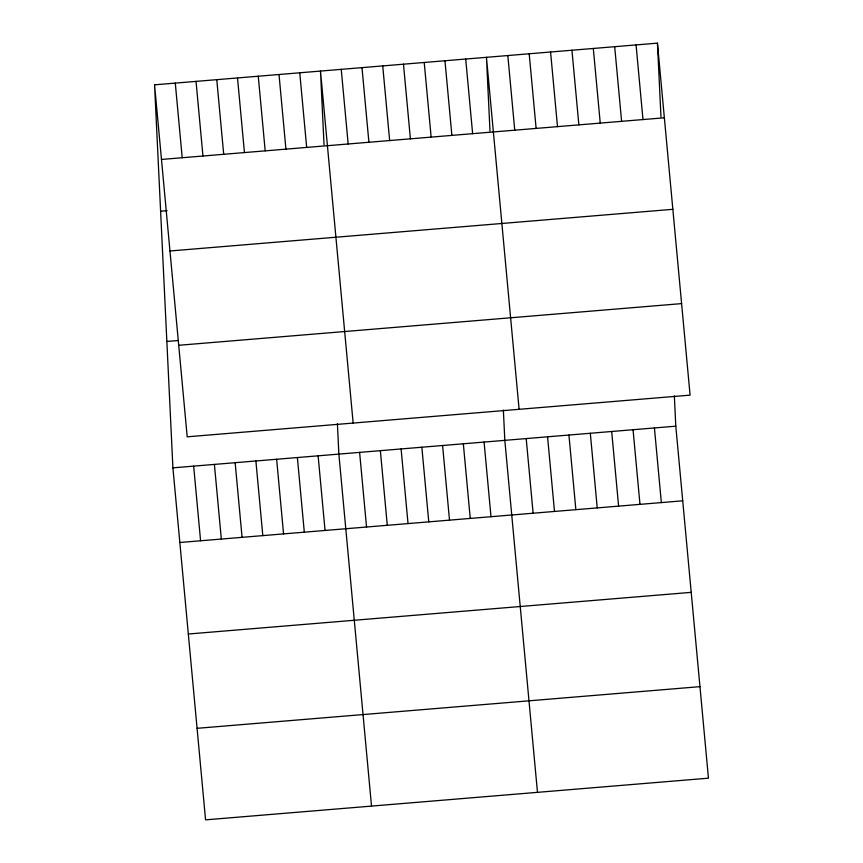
<?xml version="1.0" encoding="UTF-8"?>
<svg xmlns="http://www.w3.org/2000/svg" width="863" height="863" viewBox="0 0 863 863"><rect width="100%" height="100%" fill="white"/><g stroke="black" fill="none" stroke-linecap="round" stroke-linejoin="round"><path stroke-width="1.29" d="M154.553 84.822L657.433 43.15L690.087 395.146L187.206 436.818L154.553 84.822L172.913 467.854L205.567 819.85L708.447 778.178L675.794 426.182L674.348 395.901M161.467 159.45L664.359 117.789M160.604 211.219L167.088 210.68M169.957 250.982L672.849 209.31M166.85 341.457L178.522 340.486M178.706 345.286L681.597 303.614M172.913 467.854L675.794 426.182M179.838 542.493L682.719 500.82M188.328 634.014L691.209 592.352M197.077 728.318L699.958 686.657M636.063 44.919L642.978 119.558M654.424 427.962L661.349 502.59M614.683 46.688L621.608 121.327M633.054 429.731L639.979 504.359M593.312 48.457L600.238 123.096M611.684 431.5L618.609 506.128M571.942 50.237L578.868 124.865M590.314 433.269L597.228 507.908M550.572 52.007L557.498 126.634M568.933 435.038L575.858 509.677M529.192 53.776L536.117 128.414M547.563 436.807L554.488 511.446M507.822 55.545L514.747 130.184M526.193 438.587L533.118 513.215M519.105 409.31L486.452 57.314L489.99 131.047M537.476 792.353L504.823 440.357L503.366 410.065M465.707 59.04L472.633 133.668M484.078 442.072L490.993 516.71M444.963 60.755L451.888 135.383M463.334 443.787L470.249 518.426M424.218 62.47L431.144 137.109M442.59 445.513L449.504 520.141M403.474 64.196L410.4 138.824M421.845 447.228L428.771 521.867M382.73 65.912L389.655 140.54M401.101 448.943L408.026 523.582M361.985 67.627L368.911 142.266M380.356 450.669L387.282 525.297M341.241 69.353L348.167 143.981M359.612 452.385L366.538 527.023M353.15 423.064L320.497 71.068L324.035 144.801M371.522 806.096L338.868 454.1L337.411 423.819M299.752 72.783L306.678 147.422M318.123 455.826L325.049 530.454M279.008 74.509L285.933 149.137M297.379 457.541L304.305 532.18M258.264 76.224L265.189 150.852M276.635 459.256L283.56 533.895M237.519 77.94L244.445 152.578M255.89 460.982L262.816 535.61M216.775 79.666L223.7 154.294M235.146 462.697L242.072 537.336M196.03 81.381L202.956 156.009M214.402 464.413L221.327 539.051M175.286 83.096L182.212 157.735M193.657 466.139L200.583 540.767M657.433 43.15L660.972 116.883"/></g></svg>
